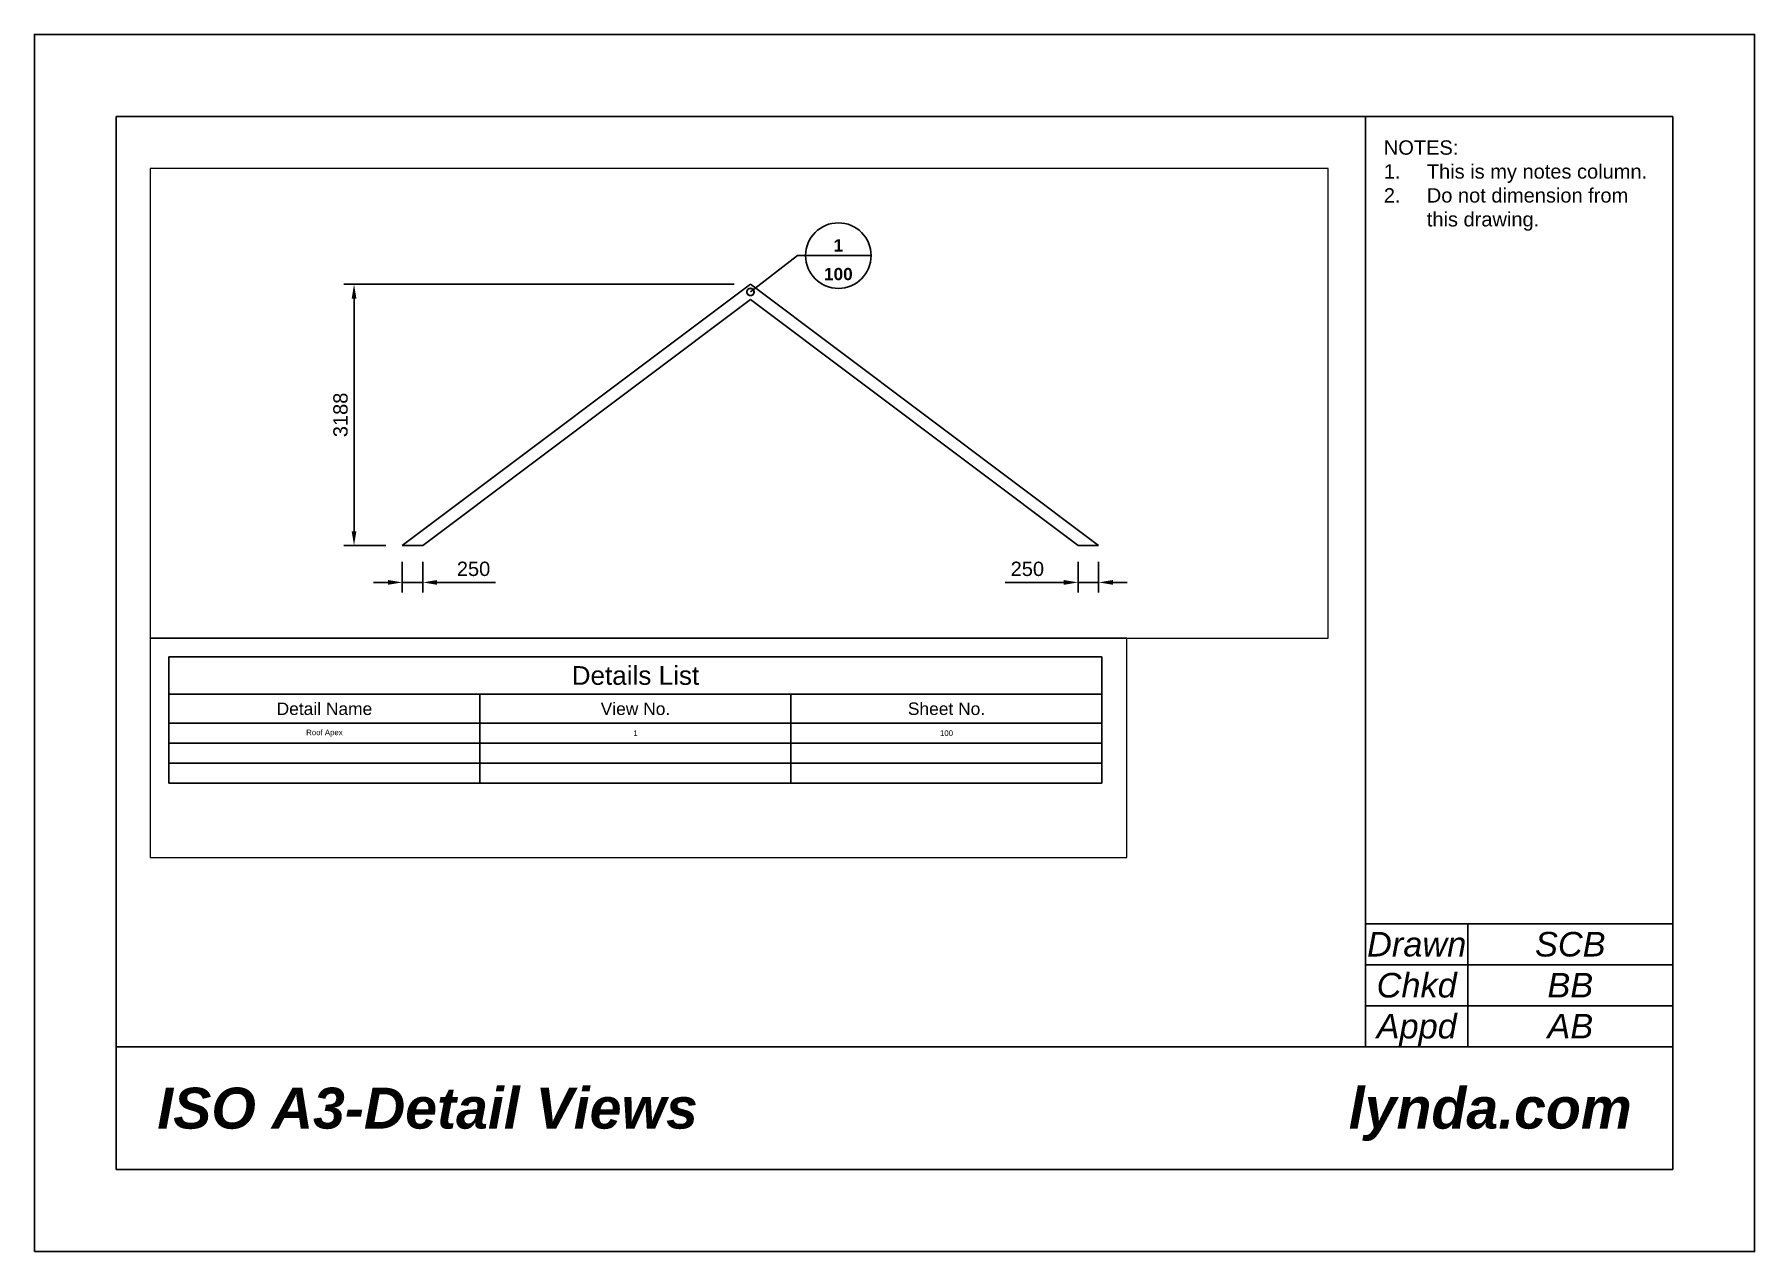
# Paper-space layout 'ISO A3-Detail Views' of a CAD drawing. Header units: millimetres. Extents: x 0 to 420, y 0 to 297.
# The model-space entities are those that its viewports show. They can reach past a viewport. Long polylines and large blocks are cut down to what shows.
import ezdxf
from ezdxf import colors
from ezdxf.entities.mleader import LeaderData, LeaderLine
from ezdxf.enums import TextEntityAlignment as Align
from ezdxf.math import Vec2, Vec3

# ---------------------------------------------------------------- set-up
doc = ezdxf.new("R2010")
doc.units = ezdxf.units.MM
doc.linetypes.add('DASHDOT', pattern=[25.4, 12.7, -6.35, 0, -6.35])
doc.layers.get('defpoints').update_dxf_attribs({"color": 1})
doc.layers.add('LAYOUT_Viewports', color=5, linetype='DASHDOT', plot=False)
for name, color, linetype in [('MODEL_Details', 90, 'Continuous'), ('MODEL_Dimensions', 1, 'Continuous'), ('MODEL_Text', 1, 'Continuous'), ('TITLE_Text', 1, 'Continuous'), ('TITLE_Titleblock', 30, 'Continuous')]:
    doc.layers.add(name, color=color, linetype=linetype)
doc.styles.add('Notes_LAYOUT_3.5mm', font='arial.ttf', dxfattribs={"height": 3.5})
doc.styles.add('Section_MODEL_200mm', font='arialbd.ttf', dxfattribs={"height": 200})
doc.styles.get("Standard").update_dxf_attribs({"font": 'arial.ttf'})
doc.styles.add('Title_LAYOUT_10mm', font='arialbi.ttf', dxfattribs={"height": 10})
doc.styles.add('TitleAtt_LAYOUT_6mm', font='ariali.ttf', dxfattribs={"height": 6})
doc.dimstyles.new('MODEL-Dims_ANNO', dxfattribs={"dimtxt": 3.5, "dimasz": 3.5, "dimexe": 2.5, "dimexo": 4, "dimgap": 1.5, "dimtad": 1, "dimdec": 0, "dimdsep": 46, "dimtxsty": 'Standard', "dimcen": 0, "dimclrd": 256, "dimclre": 256, "dimclrt": 256, "dimadec": 1, "dimazin": 2, "dimtfac": 1, "dimtdec": 0, "dimtmove": 0, "dimatfit": 3, "dimfxl": 1, "dimlwd": -1, "dimlwe": -1, "dimarcsym": 0})

# ---------------------------------------------------------------- blocks, each defined once
blk = doc.blocks.new('ISO A3 Titleblock')
at = {"layer": 'TITLE_Titleblock'}
for p, q in [((400, 277), (20, 277)), ((20, 277), (20, 20)), ((325, 50), (325, 277)), ((400, 20), (400, 277)), ((325, 80), (400, 80)), ((350, 50), (350, 80)), ((325, 70), (400, 70)), ((325, 60), (400, 60)), ((20, 50), (400, 50)), ((20, 20), (400, 20))]:
    blk.add_line(p, q, dxfattribs=at)
blk.add_lwpolyline([(0, 0), (420, 0), (420, 297), (0, 297)], close=True, dxfattribs=at)
at = {"layer": 'TITLE_Text', "style": 'TitleAtt_LAYOUT_6mm'}
for s, p in [('Drawn', (337.5, 75)), ('Chkd', (337.5, 65)), ('Appd', (337.5, 55))]:
    blk.add_text(s, height=6, dxfattribs=at).set_placement(p, align=Align.MIDDLE_CENTER)
for tag, p in [('DRAWNBY', (375, 75)), ('CHKDBY', (375, 65)), ('APPDBY', (375, 55))]:
    blk.add_attdef(tag, text='', height=6, dxfattribs=at).set_placement(p, align=Align.MIDDLE_CENTER)
at = {"layer": 'TITLE_Text', "style": 'Title_LAYOUT_10mm'}
blk.add_attdef('DRGNAME', (30, 30), '', height=10, dxfattribs=at)
at = {"layer": 'TITLE_Titleblock', "style": 'Title_LAYOUT_10mm'}
blk.add_text('lynda.com', height=10, dxfattribs=at).set_placement((390, 30), align=Align.RIGHT)
at = {"layer": 'TITLE_Titleblock', "insert": (329.47, 271.15), "char_height": 3.5, "attachment_point": 1, "style": 'Notes_LAYOUT_3.5mm'}
blk.add_mtext_dynamic_manual_height_columns('NOTES:\\P\\pi-10.5,l10.5,t10.5;1.^IThis is my notes column.\\P2.^IDo not dimension from this drawing.', width=64.3649, gutter_width=17.5, heights=[0], dxfattribs=at)
blk = doc.blocks.new('_DetailCallout')
at = {"color": 0, "linetype": 'ByBlock', "lineweight": -2, "transparency": 16777216}
blk.add_line((8, 0), (-8, 0), dxfattribs=at)
blk.add_circle((0, 0), 8, dxfattribs=at)
at = {"layer": 'MODEL_Details', "color": 0, "transparency": 16777216, "style": 'Section_MODEL_200mm'}
for tag, p in [('VIEWNUMBER', (0, 1)), ('SHEETNUMBER', (0, -6))]:
    blk.add_attdef(tag, text='', height=3, dxfattribs=at).set_placement(p, align=Align.CENTER)
blk = doc.blocks.new('_DotSmall')
at = {"color": 0, "linetype": 'ByBlock', "const_width": 0.5}
blk.add_lwpolyline([(-0.0625, 0, 1), (0.0625, 0, 1)], format="xyb", close=True, dxfattribs=at)
blk = doc.blocks.new('*T5')
at = {"layer": 'MODEL_Text', "color": 0, "linetype": 'ByBlock', "lineweight": -2, "transparency": 16777216}
for p, q in [((0, 0), (750, 0)), ((0, 0), (0, -101.3)), ((750, 0), (750, -101.3)), ((0, -30), (750, -30)), ((250, -30), (250, -101.3)), ((500, -30), (500, -101.3)), ((0, -53.3), (750, -53.3)), ((0, -69.3), (750, -69.3)), ((0, -85.3), (750, -85.3)), ((0, -101.3), (750, -101.3))]:
    blk.add_line(p, q, dxfattribs=at)
at = {"layer": 'MODEL_Text', "transparency": 16777216, "attachment_point": 5}
for s, insert, char_height, width in [('Details List', (375, -15), 15, 740), ('Detail Name', (125, -41.7), 10, 240), ('View No.', (375, -41.7), 10, 240), ('Sheet No.', (625, -41.7), 10, 240)]:
    blk.add_mtext(s, dxfattribs=dict(at, insert=insert, char_height=char_height, width=width))
at = {"layer": 'MODEL_Text', "color": 0, "transparency": 16777216, "char_height": 4.5, "width": 240, "attachment_point": 5}
for s, insert in [('Roof Apex', (125, -61.3)), ('1', (375, -61.3)), ('100', (625, -61.3))]:
    blk.add_mtext(s, dxfattribs=dict(at, insert=insert))
blk = doc.blocks.new('*D6')
at = {"layer": 'defpoints', "color": 0}
for p in [(-8969.9, 22122.6), (-8719.9, 22122.6), (-8719.9, 21672.8)]:
    blk.add_point(p, dxfattribs=at)
at = {"layer": 'MODEL_Dimensions'}
for p, q in [((-8969.9, 21922.6), (-8969.9, 21547.8)), ((-8719.9, 21922.6), (-8719.9, 21547.8)), ((-9144.9, 21672.8), (-9319.9, 21672.8)), ((-8969.9, 21672.8), (-8719.9, 21672.8)), ((-8544.9, 21672.8), (-7830.9, 21672.8))]:
    blk.add_line(p, q, dxfattribs=at)
for points in [[(-9144.9, 21701.9), (-9144.9, 21643.6), (-8969.9, 21672.8)], [(-8544.9, 21701.9), (-8544.9, 21643.6), (-8719.9, 21672.8)]]:
    blk.add_solid(points, dxfattribs=at)
at = {"layer": 'MODEL_Dimensions', "insert": (-8100.4, 21837.1), "char_height": 175, "attachment_point": 5}
blk.add_mtext('250', dxfattribs=at)
blk = doc.blocks.new('*D7')
at = {"layer": 'defpoints', "color": 0}
for p in [(-719.9, 22122.6), (-469.9, 22122.6), (-719.9, 21672.8)]:
    blk.add_point(p, dxfattribs=at)
at = {"layer": 'MODEL_Dimensions'}
for p, q in [((-719.9, 21922.6), (-719.9, 21547.8)), ((-469.9, 21922.6), (-469.9, 21547.8)), ((-894.9, 21672.8), (-1609, 21672.8)), ((-469.9, 21672.8), (-719.9, 21672.8)), ((-294.9, 21672.8), (-119.9, 21672.8))]:
    blk.add_line(p, q, dxfattribs=at)
for points in [[(-894.9, 21701.9), (-894.9, 21643.6), (-719.9, 21672.8)], [(-294.9, 21701.9), (-294.9, 21643.6), (-469.9, 21672.8)]]:
    blk.add_solid(points, dxfattribs=at)
at = {"layer": 'MODEL_Dimensions', "insert": (-1339.5, 21837.1), "char_height": 175, "attachment_point": 5}
blk.add_mtext('250', dxfattribs=at)
blk = doc.blocks.new('*D8')
at = {"layer": 'defpoints', "color": 0}
for p in [(-9559.3, 25310.1), (-4719.9, 25310.1), (-8969.9, 22122.6)]:
    blk.add_point(p, dxfattribs=at)
at = {"layer": 'MODEL_Dimensions'}
for p, q in [((-4919.9, 25310.1), (-9684.3, 25310.1)), ((-9559.3, 22297.6), (-9559.3, 25135.1)), ((-9169.9, 22122.6), (-9684.3, 22122.6))]:
    blk.add_line(p, q, dxfattribs=at)
for points in [[(-9588.4, 25135.1), (-9530.1, 25135.1), (-9559.3, 25310.1)], [(-9588.4, 22297.6), (-9530.1, 22297.6), (-9559.3, 22122.6)]]:
    blk.add_solid(points, dxfattribs=at)
at = {"layer": 'MODEL_Dimensions', "insert": (-9723.7, 23716.3), "char_height": 175, "attachment_point": 5, "rotation": 90}
blk.add_mtext('3188', dxfattribs=at)

msp = doc.modelspace()

# ---------------------------------------------------------------- linework, layer by layer
at = {"layer": 'MODEL_Details'}
for p, q in [((-8969.9, 22122.6), (-4719.9, 25310.1)), ((-4719.9, 25310.1), (-469.9, 22122.6)), ((-8719.9, 22122.6), (-4719.9, 25122.6)), ((-4719.9, 25122.6), (-719.9, 22122.6)), ((-8719.9, 22122.6), (-8969.9, 22122.6)), ((-719.9, 22122.6), (-469.9, 22122.6))]:
    msp.add_line(p, q, dxfattribs=at)

# ---------------------------------------------------------------- block references
msp.add_blockref('*T5', (-5672.3, 16957))

# ---------------------------------------------------------------- dimensions: what is measured, and where the dimension line sits
at = {"layer": 'MODEL_Dimensions'}
dim = msp.add_linear_dim(base=(-9559.2549841, 25310.0744156), p1=(-8969.9392474, 22122.5744156), p2=(-4719.9392474, 25310.0744156), angle=90, dimstyle='MODEL-Dims_ANNO', dxfattribs=at)
dim.commit()
dim.dimension.update_dxf_attribs({"geometry": '*D8', "text_midpoint": (-9723.6649431, 23716.3244156)})
for base, p1, p2, picture, middle in [((-8719.9, 21672.8), (-8969.9, 22122.6), (-8719.9, 22122.6), '*D6', (-8100.4, 21837.1)), ((-719.9, 21672.8), (-469.9, 22122.6), (-719.9, 22122.6), '*D7', (-1339.5, 21837.1))]:
    dim = msp.add_linear_dim(base=base, p1=p1, p2=p2, dimstyle='MODEL-Dims_ANNO', dxfattribs=at)
    dim.commit()
    dim.dimension.update_dxf_attribs({"geometry": picture, "text_midpoint": middle})

# ---------------------------------------------------------------- leaders
at = {"layer": 'MODEL_Details'}
ml = msp.add_multileader_block('Standard', dxfattribs=at)
ml.set_content('_DetailCallout', color=256, scale=50)
ml.set_attribute('VIEWNUMBER', '1', width=0)
ml.set_attribute('SHEETNUMBER', '100', width=0)
ml.set_leader_properties(color=256, linetype='ByLayer', lineweight=-1)
ml.set_arrow_properties(name='DOTSMALL')
ml.build(insert=Vec2(0, 0))
ml.multileader.update_dxf_attribs({"dogleg_length": 2, "arrow_head_size": 175, "scale": 50})
ctx = ml.context
ctx.base_point, ctx.scale, ctx.char_height, ctx.arrow_head_size, ctx.landing_gap_size, ctx.plane_origin = Vec3(-4046.6, 25659.7), 50, 200, 175, 100, Vec3(-4719.9, 25216.3)
notes = []
notes.append((ctx, [(0, (1, 1, 0), (-4146.6, 25659.7), (1, 0), 100, [(0, [(-4719.9, 25216.3)], 0, [])])]))
ctx.block.insert = Vec3(-3646.6, 25659.7)
for ctx, leaders in notes:
    for number, flags, end, landing, length, lines in leaders:
        leader = LeaderData()
        leader.index, (leader.has_last_leader_line, leader.has_dogleg_vector, leader.attachment_direction) = number, flags
        leader.last_leader_point, leader.dogleg_vector, leader.dogleg_length = Vec3(end), Vec3(landing), length
        for number, points, colour, breaks in lines:
            line = LeaderLine()
            line.index, line.vertices, line.color, line.breaks = number, Vec3.list(points), colors.encode_raw_color(colour), breaks
            leader.lines.append(line)
        ctx.leaders.append(leader)

psp = doc.layouts.new('ISO A3-Detail Views')

# ---------------------------------------------------------------- block references
at = {"layer": 'TITLE_Titleblock'}
psp.add_blockref('ISO A3 Titleblock', (0, 0), dxfattribs=at).add_auto_attribs({'APPDBY': 'AB', 'CHKDBY': 'BB', 'DRAWNBY': 'SCB', 'DRGNAME': 'ISO A3-Detail Views'})

# ---------------------------------------------------------------- viewports
at = {"layer": 'LAYOUT_Viewports'}
psp.add_viewport(center=(172.08, 206.97), size=(287.68, 114.6155), view_center_point=(-4857.36, 23856.93), view_height=5730.7773, dxfattribs=at)
psp.add_viewport(center=(147.47, 122.89), size=(238.45, 53.5332), view_center_point=(-5294.94, 16883.87), view_height=176.2381, status=3, dxfattribs=at)

doc.saveas('drawing.dxf')
